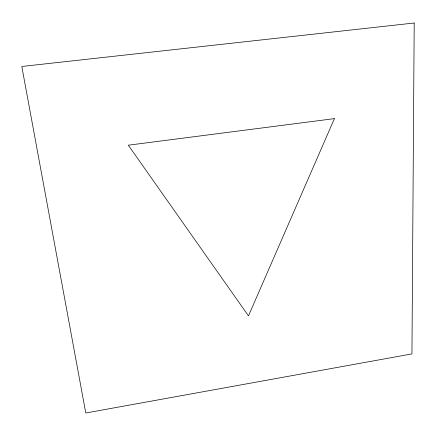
<?xml version="1.0" encoding="UTF-8"?>
<svg xmlns="http://www.w3.org/2000/svg" width="436" height="436" viewBox="0 0 436 436"><rect width="100%" height="100%" fill="white"/><g stroke="black" fill="none" stroke-linecap="round" stroke-linejoin="round"><path stroke-width="0.65" d="M414.2 23.004L411.944 353.912L85.783 412.996L21.8 66.479L414.2 23.004M334.401 118.625L248.476 315.887L128.304 145.199L334.401 118.625"/></g></svg>
